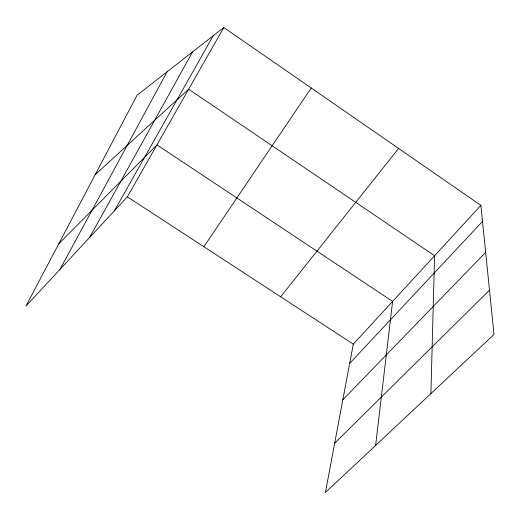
<?xml version="1.0" encoding="UTF-8"?>
<svg xmlns="http://www.w3.org/2000/svg" width="520" height="520" viewBox="0 0 520 520"><rect width="100%" height="100%" fill="white"/><g stroke="black" fill="none" stroke-linecap="round" stroke-linejoin="round"><path stroke-width="0.78" d="M430.904 393.607L434.584 255.736L188.65 89.213L95.199 174.668M375.629 445.425L392.606 301.386L156.942 144.892L58.819 243.705M480.896 205.368L353.294 344.149L325.416 492.492L494 334.464L480.896 205.368L223.795 27.508L137.059 95.238L26 305.975L127.361 196.846L223.795 27.508M59.95 269.418L167.154 71.734M89.622 237.478L192.582 51.877M114.355 210.847L213.174 35.796M203.873 246.727L311.22 87.984M280.663 296.797L398.593 148.434M349.681 363.382L482.528 221.41M342.836 399.802L485.667 252.33M334.678 443.203L489.502 290.16M127.361 196.846L353.294 344.149"/></g></svg>
